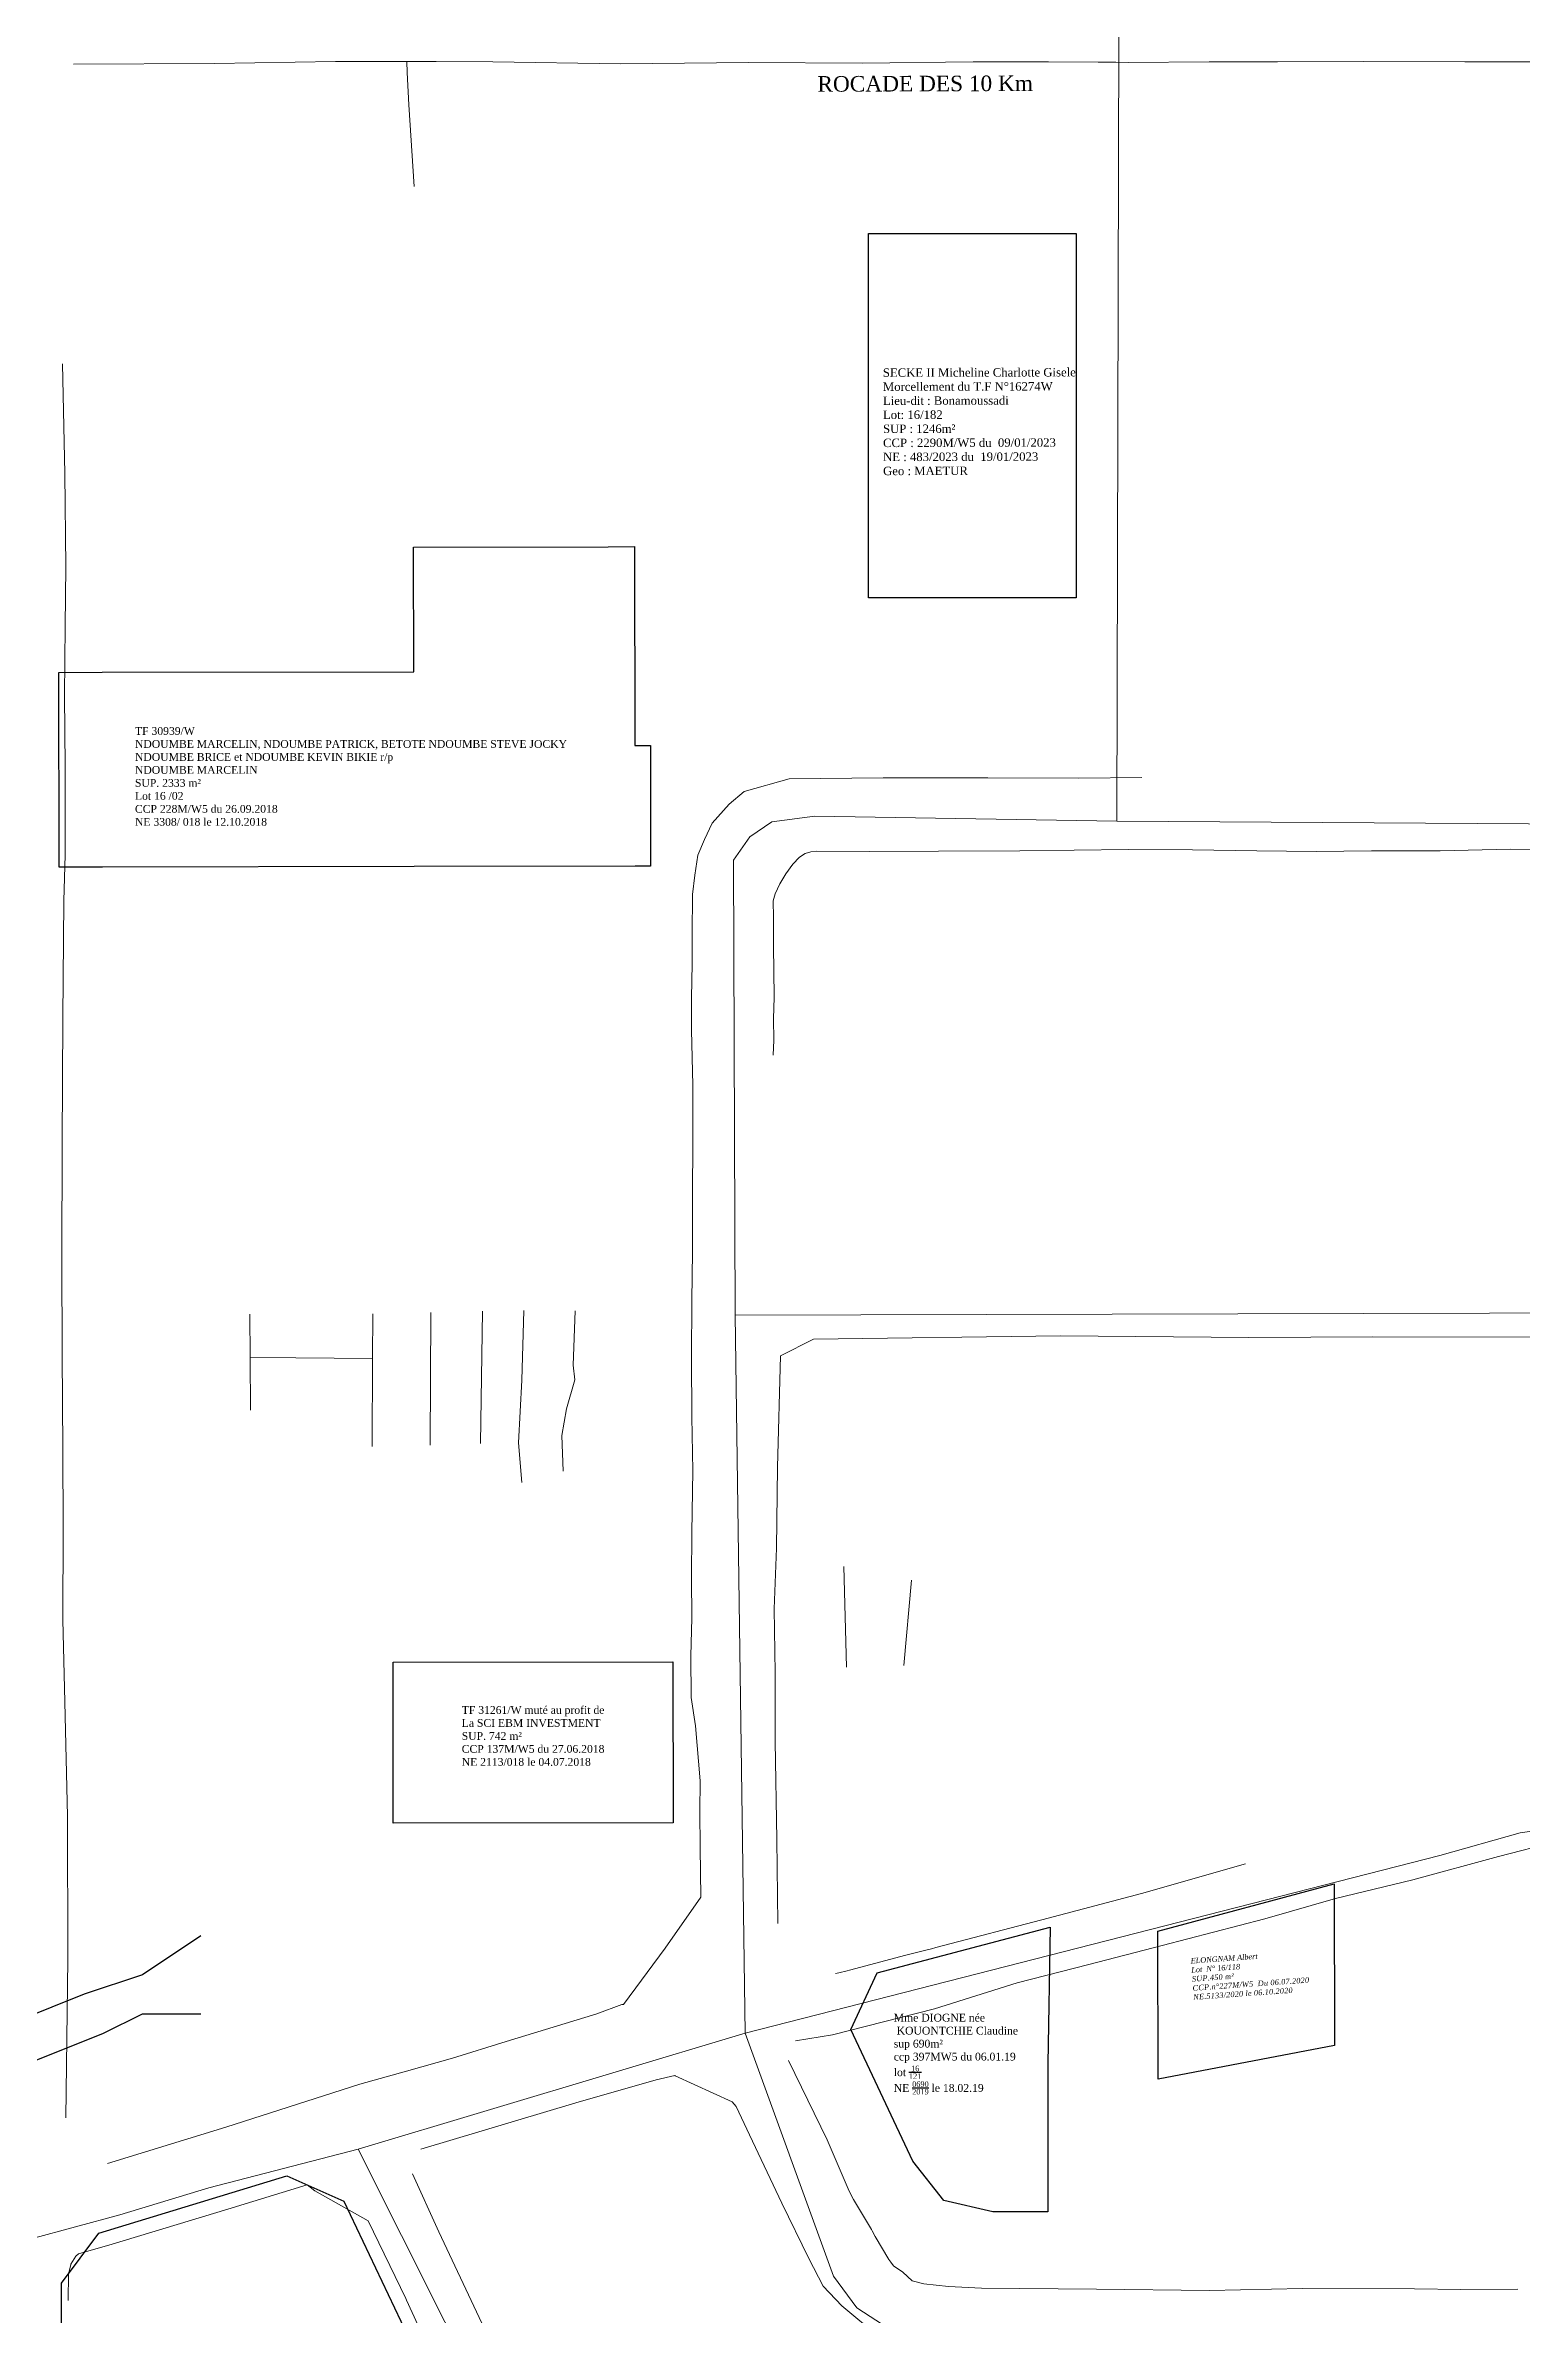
# Model space of a CAD drawing. Header units: millimetres. Extents: x 579832 to 917290, y 449831 to 1452191.
# Drawn here: x 581953.6 to 582143.1, y 451183.9 to 451475.1 of the extents above; entities that cross this region are included whole.
import ezdxf
from ezdxf.enums import TextEntityAlignment as Align

# ---------------------------------------------------------------- set-up
doc = ezdxf.new("R2010")
doc.units = ezdxf.units.MM
doc.header["$LTSCALE"] = 10
doc.layers.add('Cotation Linéaire', color=255, linetype='Continuous')
doc.layers.add('end maj 26 02 2021', color=7, linetype='Continuous')
for name, color, linetype, lineweight in [('drains_fossés', 120, 'Continuous', 20), ('MAJ APRES LE 13.01.2023', 222, 'Continuous', 30), ('Roads_others', 24, 'Continuous', 9)]:
    doc.layers.add(name, color=color, linetype=linetype, lineweight=lineweight)
doc.styles.add('Times 1.0', font='times.ttf', dxfattribs={"width": 0.99, "height": 1})
doc.styles.add('Times 3.0', font='times.ttf', dxfattribs={"width": 0.99, "height": 3})

msp = doc.modelspace()

# ---------------------------------------------------------------- linework, layer by layer
at = {"layer": 'drains_fossés'}
for p, q in [((581979.93, 451306.7), (581979.9, 451312.29)), ((581979.93, 451306.7), (581979.9, 451312.29)), ((581995.64, 451306.56), (581995.66, 451312.3)), ((581995.64, 451306.56), (581995.66, 451312.3)), ((582003.02, 451295.46), (582003.11, 451312.5)), ((582003.02, 451295.46), (582003.11, 451312.5)), ((582009.5, 451295.68), (582009.73, 451312.67)), ((582009.5, 451295.68), (582009.73, 451312.67)), ((581979.96, 451299.93), (581979.93, 451306.7)), ((581979.96, 451299.93), (581979.93, 451306.7)), ((581995.58, 451295.29), (581995.64, 451306.56)), ((581995.58, 451295.29), (581995.64, 451306.56)), ((582056.45, 451266.96), (582056.11, 451279.87)), ((582056.45, 451266.96), (582056.11, 451279.87)), ((582064.82, 451278.14), (582063.81, 451267.16)), ((582064.82, 451278.14), (582063.81, 451267.16))]:
    msp.add_line(p, q, dxfattribs=at)
for points in [[(582000.04, 451473.04), (581999.99, 451473.04), (581990.88, 451473.04), (581975.33, 451472.78), (581957.27, 451472.7)], [(582000.04, 451473.04), (581999.99, 451473.04), (581990.88, 451473.04), (581975.33, 451472.78), (581957.27, 451472.7)], [(582148.23, 451473), (582135.84, 451473.02), (582122.81, 451473.04), (582111.78, 451473.02), (582103.03, 451472.99), (582092.63, 451472.93), (582091.03, 451472.94), (582088.75, 451472.96), (582082.41, 451473), (582072.74, 451473.02), (582058.49, 451472.84), (582043.89, 451472.91), (582027.47, 451472.73), (582011.07, 451472.98), (582003.78, 451473.04), (582000.04, 451473.04)], [(582000.98, 451457), (582000.28, 451467.49), (582000.08, 451471.61), (582000.04, 451473.04)], [(582148.23, 451473), (582135.84, 451473.02), (582122.81, 451473.04), (582111.78, 451473.02), (582103.03, 451472.99), (582092.63, 451472.93), (582091.03, 451472.94), (582088.75, 451472.96), (582082.41, 451473), (582072.74, 451473.02), (582058.49, 451472.84), (582043.89, 451472.91), (582027.47, 451472.73), (582011.07, 451472.98), (582003.78, 451473.04), (582000.04, 451473.04)], [(582000.98, 451457), (582000.28, 451467.49), (582000.08, 451471.61), (582000.04, 451473.04)], [(581955.83, 451434.24), (581956.14, 451420.17), (581956.27, 451408.2), (581956.16, 451400.55), (581956.08, 451391.68), (581956.2, 451382.54), (581956.16, 451371.22), (581956.01, 451365.32), (581955.89, 451350.31), (581955.81, 451334.19), (581955.75, 451319.42), (581955.8, 451307.05), (581955.9, 451294.96), (581955.91, 451284.7), (581955.9, 451273.06), (581956.15, 451262.51), (581956.5, 451247.82), (581956.52, 451229.46), (581956.26, 451209.13)], [(581955.83, 451434.24), (581956.14, 451420.17), (581956.27, 451408.2), (581956.16, 451400.55), (581956.08, 451391.68), (581956.2, 451382.54), (581956.16, 451371.22), (581956.01, 451365.32), (581955.89, 451350.31), (581955.81, 451334.19), (581955.75, 451319.42), (581955.8, 451307.05), (581955.9, 451294.96), (581955.91, 451284.7), (581955.9, 451273.06), (581956.15, 451262.51), (581956.5, 451247.82), (581956.52, 451229.46), (581956.26, 451209.13)], [(582094.38, 451381.15), (582086.28, 451381.07), (582074.61, 451381.09), (582061.15, 451381.12), (582049.1, 451380.97), (582043.32, 451379.37), (582041.41, 451377.74), (582039.21, 451375.27), (582038.25, 451373.18), (582037.37, 451371.2), (582036.98, 451368.63), (582036.71, 451366.14), (582036.64, 451361), (582036.65, 451357.22), (582036.58, 451352.87), (582036.58, 451348.71), (582036.74, 451341.64), (582036.74, 451334.35), (582036.7, 451327.61), (582036.69, 451320.26), (582036.62, 451314.01), (582036.58, 451306.66), (582036.61, 451299.1), (582036.73, 451292.18), (582036.61, 451284.24), (582036.58, 451278.41), (582036.63, 451273.26), (582036.48, 451268.43), (582036.53, 451263.05), (582037.08, 451259.44), (582037.68, 451252.36), (582037.62, 451248.45), (582037.7, 451243.84), (582037.75, 451237.45), (582033.21, 451230.88), (582027.85, 451223.69), (582027.63, 451223.66), (582024.42, 451222.49), (582012.8, 451218.92), (582005.89, 451216.78), (582000, 451215.13), (581993.98, 451213.45), (581976.79, 451207.92), (581961.6, 451203.26)], [(582094.38, 451381.15), (582086.28, 451381.07), (582074.61, 451381.09), (582061.15, 451381.12), (582049.1, 451380.97), (582043.32, 451379.37), (582041.41, 451377.74), (582039.21, 451375.27), (582038.25, 451373.18), (582037.37, 451371.2), (582036.98, 451368.63), (582036.71, 451366.14), (582036.64, 451361), (582036.65, 451357.22), (582036.58, 451352.87), (582036.58, 451348.71), (582036.74, 451341.64), (582036.74, 451334.35), (582036.7, 451327.61), (582036.69, 451320.26), (582036.62, 451314.01), (582036.58, 451306.66), (582036.61, 451299.1), (582036.73, 451292.18), (582036.61, 451284.24), (582036.58, 451278.41), (582036.63, 451273.26), (582036.48, 451268.43), (582036.53, 451263.05), (582037.08, 451259.44), (582037.68, 451252.36), (582037.62, 451248.45), (582037.7, 451243.84), (582037.75, 451237.45), (582033.21, 451230.88), (582027.85, 451223.69), (582027.63, 451223.66), (582024.42, 451222.49), (582012.8, 451218.92), (582005.89, 451216.78), (582000, 451215.13), (581993.98, 451213.45), (581976.79, 451207.92), (581961.6, 451203.26)], [(582151.17, 451371.81), (582141.66, 451371.97), (582132.66, 451371.75), (582123.83, 451371.72), (582116.73, 451371.65), (582109.14, 451371.73), (582100.89, 451371.86), (582092.65, 451371.89), (582078.73, 451371.74), (582068.26, 451371.71), (582059.46, 451371.63), (582052.6, 451371.68), (582051.87, 451371.62), (582051.15, 451371.41), (582050.44, 451370.91), (582049.59, 451370.03), (582048.68, 451368.8), (582047.91, 451367.51), (582047.32, 451366.23), (582047.07, 451365.31), (582047.11, 451363.16), (582047.11, 451359.46), (582047.15, 451356.34), (582047.17, 451352.96), (582047.1, 451350.18), (582047.12, 451347.45), (582047.06, 451345.53)], [(582151.17, 451371.81), (582141.66, 451371.97), (582132.66, 451371.75), (582123.83, 451371.72), (582116.73, 451371.65), (582109.14, 451371.73), (582100.89, 451371.86), (582092.65, 451371.89), (582078.73, 451371.74), (582068.26, 451371.71), (582059.46, 451371.63), (582052.6, 451371.68), (582051.87, 451371.62), (582051.15, 451371.41), (582050.44, 451370.91), (582049.59, 451370.03), (582048.68, 451368.8), (582047.91, 451367.51), (582047.32, 451366.23), (582047.07, 451365.31), (582047.11, 451363.16), (582047.11, 451359.46), (582047.15, 451356.34), (582047.17, 451352.96), (582047.1, 451350.18), (582047.12, 451347.45), (582047.06, 451345.53)], [(582014.81, 451290.66), (582014.37, 451295.77), (582014.78, 451303.8), (582015.05, 451312.76)], [(582014.81, 451290.66), (582014.37, 451295.77), (582014.78, 451303.8), (582015.05, 451312.76)], [(582021.65, 451312.69), (582021.39, 451305.71), (582021.6, 451303.85), (582020.51, 451300.12), (582019.92, 451296.69), (582020.09, 451292.12)], [(582021.65, 451312.69), (582021.39, 451305.71), (582021.6, 451303.85), (582020.51, 451300.12), (582019.92, 451296.69), (582020.09, 451292.12)], [(582146.31, 451309.3), (582124.03, 451309.35), (582108.12, 451309.29), (582083.95, 451309.49), (582052.24, 451309.07), (582048, 451306.92), (582047.6, 451292.62), (582047.47, 451282.23), (582047.17, 451274.46), (582047.29, 451266.25), (582047.32, 451257.41), (582047.53, 451244.85), (582047.64, 451234.07)], [(582146.31, 451309.3), (582124.03, 451309.35), (582108.12, 451309.29), (582083.95, 451309.49), (582052.24, 451309.07), (582048, 451306.92), (582047.6, 451292.62), (582047.47, 451282.23), (582047.17, 451274.46), (582047.29, 451266.25), (582047.32, 451257.41), (582047.53, 451244.85), (582047.64, 451234.07)], [(581995.64, 451306.56), (581985.77, 451306.68), (581979.93, 451306.7)], [(581995.64, 451306.56), (581985.77, 451306.68), (581979.93, 451306.7)], [(582202.95, 451245.6), (582191.39, 451246.11), (582181.99, 451245.89), (582170.44, 451245.98), (582162.09, 451245.76), (582151.75, 451245.63), (582150.77, 451245.52), (582147.46, 451244.55), (582140.13, 451242.68), (582129.16, 451239.69), (582119.23, 451237.27), (582110.14, 451234.66), (582096.99, 451231.22), (582087.58, 451228.82), (582078.35, 451226.45), (582067.74, 451223.11), (582054.66, 451219.79), (582049.94, 451219.01)], [(582202.95, 451245.6), (582191.39, 451246.11), (582181.99, 451245.89), (582170.44, 451245.98), (582162.09, 451245.76), (582151.75, 451245.63), (582150.77, 451245.52), (582147.46, 451244.55), (582140.13, 451242.68), (582129.16, 451239.69), (582119.23, 451237.27), (582110.14, 451234.66), (582096.99, 451231.22), (582087.58, 451228.82), (582078.35, 451226.45), (582067.74, 451223.11), (582054.66, 451219.79), (582049.94, 451219.01)], [(582107.69, 451241.71), (582094.34, 451237.91), (582082.36, 451234.73), (582067.93, 451230.97), (582067.37, 451230.82), (582066.83, 451230.68), (582064.06, 451229.98), (582056.84, 451228.07), (582056.53, 451228), (582055.49, 451227.73), (582055.04, 451227.63)], [(582107.69, 451241.71), (582094.34, 451237.91), (582082.36, 451234.73), (582067.93, 451230.97), (582067.37, 451230.82), (582066.83, 451230.68), (582064.06, 451229.98), (582056.84, 451228.07), (582056.53, 451228), (582055.49, 451227.73), (582055.04, 451227.63)], [(582142.65, 451187.12), (582135.3, 451187.07), (582129.35, 451187.18), (582115, 451187.24), (582103.05, 451186.97), (582088.56, 451187.13), (582073.78, 451187.26), (582069.57, 451187.47), (582066.39, 451187.8), (582064.9, 451188.2), (582063.71, 451189.31), (582062.48, 451190.12), (582062.15, 451190.59), (582061.89, 451190.93), (582060.14, 451193.9), (582059.74, 451194.6), (582059.66, 451194.77), (582057.37, 451198.64), (582056.8, 451199.7), (582054, 451206.3), (582049.01, 451216.47)], [(582142.65, 451187.12), (582135.3, 451187.07), (582129.35, 451187.18), (582115, 451187.24), (582103.05, 451186.97), (582088.56, 451187.13), (582073.78, 451187.26), (582069.57, 451187.47), (582066.39, 451187.8), (582064.9, 451188.2), (582063.71, 451189.31), (582062.48, 451190.12), (582062.15, 451190.59), (582061.89, 451190.93), (582060.14, 451193.9), (582059.74, 451194.6), (582059.66, 451194.77), (582057.37, 451198.64), (582056.8, 451199.7), (582054, 451206.3), (582049.01, 451216.47)], [(582034.43, 451214.54), (582032.02, 451214), (582021.71, 451211.04), (582001.82, 451205.1)], [(582034.43, 451214.54), (582032.02, 451214), (582021.71, 451211.04), (582001.82, 451205.1)], [(582086.24, 451177.79), (582084.38, 451177.78), (582068.09, 451178.44), (582066.61, 451178.58), (582065.62, 451178.78), (582064.51, 451179.19), (582063.51, 451179.51), (582060.68, 451180.96), (582055.86, 451185), (582053.49, 451187.53), (582051.62, 451191.06), (582048.17, 451198.15), (582044.03, 451206.93), (582042.32, 451210.59), (582041.78, 451211.18), (582034.48, 451214.51), (582034.43, 451214.54)], [(582086.24, 451177.79), (582084.38, 451177.78), (582068.09, 451178.44), (582066.61, 451178.58), (582065.62, 451178.78), (582064.51, 451179.19), (582063.51, 451179.51), (582060.68, 451180.96), (582055.86, 451185), (582053.49, 451187.53), (582051.62, 451191.06), (582048.17, 451198.15), (582044.03, 451206.93), (582042.32, 451210.59), (582041.78, 451211.18), (582034.48, 451214.51), (582034.43, 451214.54)], [(582069.76, 451126.18), (582063.49, 451126.38), (582056.83, 451126.48), (582049.61, 451126.37), (582043.24, 451126.45), (582040.86, 451126.99), (582038.13, 451128.06), (582036.08, 451129.79), (582032.87, 451133.8), (582029.15, 451141.27), (582024.83, 451150.44), (582019.56, 451161.31), (582014.98, 451171.55), (582009.3, 451183.51), (582004.16, 451194.49), (582000.74, 451201.92)], [(582069.76, 451126.18), (582063.49, 451126.38), (582056.83, 451126.48), (582049.61, 451126.37), (582043.24, 451126.45), (582040.86, 451126.99), (582038.13, 451128.06), (582036.08, 451129.79), (582032.87, 451133.8), (582029.15, 451141.27), (582024.83, 451150.44), (582019.56, 451161.31), (582014.98, 451171.55), (582009.3, 451183.51), (582004.16, 451194.49), (582000.74, 451201.92)], [(581987.25, 451200.52), (581977.04, 451197.38), (581962.21, 451192.89), (581957.89, 451191.66), (581957.56, 451191.38), (581956.89, 451190.35), (581956.89, 451190.27), (581956.61, 451189.11), (581956.58, 451185.66)], [(581987.25, 451200.52), (581977.04, 451197.38), (581962.21, 451192.89), (581957.89, 451191.66), (581957.56, 451191.38), (581956.89, 451190.35), (581956.89, 451190.27), (581956.61, 451189.11), (581956.58, 451185.66)], [(582082.85, 451118.43), (582077.43, 451118.43), (582067.49, 451118.48), (582057.17, 451118.59), (582048.85, 451118.53), (582042.89, 451118.91), (582033.25, 451122.74), (582027.09, 451130.74), (582021.86, 451140.11), (582015.29, 451152.25), (582009.95, 451163.72), (582005.33, 451174.1), (582000, 451185.74), (581999.91, 451185.94), (581995.05, 451195.9), (581988.22, 451199.77), (581987.25, 451200.52)], [(582082.85, 451118.43), (582077.43, 451118.43), (582067.49, 451118.48), (582057.17, 451118.59), (582048.85, 451118.53), (582042.89, 451118.91), (582033.25, 451122.74), (582027.09, 451130.74), (582021.86, 451140.11), (582015.29, 451152.25), (582009.95, 451163.72), (582005.33, 451174.1), (582000, 451185.74), (581999.91, 451185.94), (581995.05, 451195.9), (581988.22, 451199.77), (581987.25, 451200.52)]]:
    msp.add_lwpolyline(points, dxfattribs=at)
at = {"layer": 'end maj 26 02 2021', "color": 3, "lineweight": -3, "flags": 128}
msp.add_lwpolyline([(582000.89, 451410.73), (582025.89, 451410.77), (582029.25, 451410.78), (582029.29, 451385.25), (582031.29, 451385.25), (582031.32, 451369.78), (582029.32, 451369.78), (582000.96, 451369.73), (581960.96, 451369.65), (581955.4, 451369.64), (581955.36, 451394.64), (581960.92, 451394.65), (582000.92, 451394.73)], close=True, dxfattribs=at)
msp.add_lwpolyline([(582000.89, 451410.73), (582025.89, 451410.77), (582029.25, 451410.78), (582029.29, 451385.25), (582031.29, 451385.25), (582031.32, 451369.78), (582029.32, 451369.78), (582000.96, 451369.73), (581960.96, 451369.65), (581955.4, 451369.64), (581955.36, 451394.64), (581960.92, 451394.65), (582000.92, 451394.73)], close=True, dxfattribs=at)
msp.add_lwpolyline([(582000.89, 451410.73), (582025.89, 451410.77), (582029.25, 451410.78), (582029.29, 451385.25), (582031.29, 451385.25), (582031.32, 451369.78), (582029.32, 451369.78), (582000.96, 451369.73), (581960.96, 451369.65), (581955.4, 451369.64), (581955.36, 451394.64), (581960.92, 451394.65), (582000.92, 451394.73)], close=True, dxfattribs=at)
msp.add_lwpolyline([(582000.89, 451410.73), (582025.89, 451410.77), (582029.25, 451410.78), (582029.29, 451385.25), (582031.29, 451385.25), (582031.32, 451369.78), (582029.32, 451369.78), (582000.96, 451369.73), (581960.96, 451369.65), (581955.4, 451369.64), (581955.36, 451394.64), (581960.92, 451394.65), (582000.92, 451394.73)], close=True, dxfattribs=at)
at = {"layer": 'end maj 26 02 2021', "color": 3, "flags": 128}
msp.add_lwpolyline([(582034.19, 451267.66), (582034.22, 451246.99), (581998.3, 451246.94), (581998.28, 451265.11), (581998.27, 451267.61)], close=True, dxfattribs=at)
msp.add_lwpolyline([(582034.19, 451267.66), (582034.22, 451246.99), (581998.3, 451246.94), (581998.28, 451265.11), (581998.27, 451267.61)], close=True, dxfattribs=at)
msp.add_lwpolyline([(582034.19, 451267.66), (582034.22, 451246.99), (581998.3, 451246.94), (581998.28, 451265.11), (581998.27, 451267.61)], close=True, dxfattribs=at)
msp.add_lwpolyline([(582034.19, 451267.66), (582034.22, 451246.99), (581998.3, 451246.94), (581998.28, 451265.11), (581998.27, 451267.61)], close=True, dxfattribs=at)
at = {"layer": 'end maj 26 02 2021', "color": 150, "lineweight": -3, "flags": 128}
for points in [[(582119.07, 451239.17), (582119.11, 451218.41), (582096.48, 451214.07), (582096.44, 451233.08)], [(582119.07, 451239.17), (582119.11, 451218.41), (582096.48, 451214.07), (582096.44, 451233.08)], [(582119.07, 451239.17), (582119.11, 451218.41), (582096.48, 451214.07), (582096.44, 451233.08)], [(582119.07, 451239.17), (582119.11, 451218.41), (582096.48, 451214.07), (582096.44, 451233.08)], [(582060.39, 451227.73), (582082.6, 451233.58), (582082.3, 451216.06), (582082.3, 451197.06), (582075.23, 451197.06), (582068.96, 451198.51), (582064.97, 451203.57), (582057.02, 451220.47)], [(582060.39, 451227.73), (582082.6, 451233.58), (582082.3, 451216.06), (582082.3, 451197.06), (582075.23, 451197.06), (582068.96, 451198.51), (582064.97, 451203.57), (582057.02, 451220.47)], [(582060.39, 451227.73), (582082.6, 451233.58), (582082.3, 451216.06), (582082.3, 451197.06), (582075.23, 451197.06), (582068.96, 451198.51), (582064.97, 451203.57), (582057.02, 451220.47)], [(582060.39, 451227.73), (582082.6, 451233.58), (582082.3, 451216.06), (582082.3, 451197.06), (582075.23, 451197.06), (582068.96, 451198.51), (582064.97, 451203.57), (582057.02, 451220.47)], [(581984.64, 451201.68), (581991.95, 451198.44), (582001.69, 451177.88), (582017.09, 451145.28), (582017.09, 451145.28), (581991.1, 451128.65), (581973.04, 451117.08), (581966.31, 451127.56), (581960.66, 451141.47), (581957.01, 451156.16), (581956.06, 451163.96), (581955.76, 451171.23), (581955.73, 451187.89), (581960.49, 451194.32)], [(581984.64, 451201.68), (581991.95, 451198.44), (582001.69, 451177.88), (582017.09, 451145.28), (582017.09, 451145.28), (581991.1, 451128.65), (581973.04, 451117.08), (581966.31, 451127.56), (581960.66, 451141.47), (581957.01, 451156.16), (581956.06, 451163.96), (581955.76, 451171.23), (581955.73, 451187.89), (581960.49, 451194.32)], [(581984.64, 451201.68), (581991.95, 451198.44), (582001.69, 451177.88), (582017.09, 451145.28), (582017.09, 451145.28), (581991.1, 451128.65), (581973.04, 451117.08), (581966.31, 451127.56), (581960.66, 451141.47), (581957.01, 451156.16), (581956.06, 451163.96), (581955.76, 451171.23), (581955.73, 451187.89), (581960.49, 451194.32)], [(581984.64, 451201.68), (581991.95, 451198.44), (582001.69, 451177.88), (582017.09, 451145.28), (582017.09, 451145.28), (581991.1, 451128.65), (581973.04, 451117.08), (581966.31, 451127.56), (581960.66, 451141.47), (581957.01, 451156.16), (581956.06, 451163.96), (581955.76, 451171.23), (581955.73, 451187.89), (581960.49, 451194.32)]]:
    msp.add_lwpolyline(points, close=True, dxfattribs=at)
at = {"layer": 'end maj 26 02 2021', "flags": 128}
msp.add_lwpolyline([(581973.61, 451232.49), (581966.11, 451227.49), (581958.61, 451224.99), (581946.11, 451219.99), (581936.11, 451217.49), (581926.11, 451212.49), (581928.61, 451207.49), (581936.11, 451209.99), (581948.61, 451214.99), (581961.11, 451219.99), (581966.11, 451222.49), (581973.61, 451222.49)], dxfattribs=at)
msp.add_lwpolyline([(581973.61, 451232.49), (581966.11, 451227.49), (581958.61, 451224.99), (581946.11, 451219.99), (581936.11, 451217.49), (581926.11, 451212.49), (581928.61, 451207.49), (581936.11, 451209.99), (581948.61, 451214.99), (581961.11, 451219.99), (581966.11, 451222.49), (581973.61, 451222.49)], dxfattribs=at)
msp.add_lwpolyline([(581973.61, 451232.49), (581966.11, 451227.49), (581958.61, 451224.99), (581946.11, 451219.99), (581936.11, 451217.49), (581926.11, 451212.49), (581928.61, 451207.49), (581936.11, 451209.99), (581948.61, 451214.99), (581961.11, 451219.99), (581966.11, 451222.49), (581973.61, 451222.49)], dxfattribs=at)
msp.add_lwpolyline([(581973.61, 451232.49), (581966.11, 451227.49), (581958.61, 451224.99), (581946.11, 451219.99), (581936.11, 451217.49), (581926.11, 451212.49), (581928.61, 451207.49), (581936.11, 451209.99), (581948.61, 451214.99), (581961.11, 451219.99), (581966.11, 451222.49), (581973.61, 451222.49)], dxfattribs=at)
at = {"layer": 'MAJ APRES LE 13.01.2023', "lineweight": 30, "flags": 128}
msp.add_lwpolyline([(582059.29, 451450.98), (582085.93, 451450.98), (582085.93, 451404.22), (582059.29, 451404.22)], close=True, dxfattribs=at)
msp.add_lwpolyline([(582059.29, 451450.98), (582085.93, 451450.98), (582085.93, 451404.22), (582059.29, 451404.22)], close=True, dxfattribs=at)
at = {"layer": 'Roads_others'}
msp.add_line((582091.41, 451476.81), (582091.15, 451375.56), dxfattribs=at)
msp.add_line((582091.41, 451476.81), (582091.15, 451375.56), dxfattribs=at)
for points in [[(582243.09, 451374.57), (582091.15, 451375.56), (582052.38, 451376.2), (582046.87, 451375.45), (582044.04, 451373.53), (582041.98, 451370.54), (582042.18, 451312.16), (582043.45, 451219.98), (582054.79, 451188.81), (582057.8, 451184.74), (582061.95, 451182.05), (582066.41, 451180.95), (582133.27, 451180.19), (582228.42, 451180.86), (582359.91, 451180.1)], [(582243.09, 451374.57), (582091.15, 451375.56), (582052.38, 451376.2), (582046.87, 451375.45), (582044.04, 451373.53), (582041.98, 451370.54), (582042.18, 451312.16), (582043.45, 451219.98), (582054.79, 451188.81), (582057.8, 451184.74), (582061.95, 451182.05), (582066.41, 451180.95), (582133.27, 451180.19), (582228.42, 451180.86), (582359.91, 451180.1)], [(582042.18, 451312.16), (582219.64, 451312.62), (582234.55, 451312.2), (582285.12, 451311.35)], [(582042.18, 451312.16), (582219.64, 451312.62), (582234.55, 451312.2), (582285.12, 451311.35)], [(581951.83, 451193.61), (581963.2, 451196.69), (581974.6, 451200.14), (581993.79, 451205.12), (582043.45, 451219.98), (582132.6, 451242.81), (582142.94, 451245.71), (582152.39, 451247.05), (582230.58, 451246.69)], [(581951.83, 451193.61), (581963.2, 451196.69), (581974.6, 451200.14), (581993.79, 451205.12), (582043.45, 451219.98), (582132.6, 451242.81), (582142.94, 451245.71), (582152.39, 451247.05), (582230.58, 451246.69)], [(582133.27, 451180.19), (582133.44, 451133.38), (582132.48, 451127.69), (582130.02, 451123.62), (582124.96, 451120.52), (582042.34, 451121.25), (582037.96, 451122.32), (582035.24, 451124.16), (582032.74, 451127.53), (581993.79, 451205.12)], [(582133.27, 451180.19), (582133.44, 451133.38), (582132.48, 451127.69), (582130.02, 451123.62), (582124.96, 451120.52), (582042.34, 451121.25), (582037.96, 451122.32), (582035.24, 451124.16), (582032.74, 451127.53), (581993.79, 451205.12)]]:
    msp.add_lwpolyline(points, dxfattribs=at)

# ---------------------------------------------------------------- texts
at = {"layer": 'Cotation Linéaire', "lineweight": 30, "style": 'Times 3.0', "width": 0.99}
msp.add_text('ROCADE DES 10 Km', height=2, rotation=0.189, dxfattribs=at).set_placement((582066.56, 451471.21), align=Align.TOP_CENTER)
msp.add_text('ROCADE DES 10 Km', height=2, rotation=0.189, dxfattribs=at).set_placement((582066.56, 451471.21), align=Align.TOP_CENTER)
at = {"layer": 'end maj 26 02 2021', "color": 150, "linetype": 'ByBlock', "lineweight": -3, "ltscale": 0.0014, "char_height": 1, "attachment_point": 1, "style": 'Times 1.0'}
for s, insert, width in [('\\A1;{\\C256;TF 30939/W \\PNDOUMBE MARCELIN, NDOUMBE PATRICK, BETOTE NDOUMBE STEVE JOCKY\\PNDOUMBE BRICE et NDOUMBE KEVIN BIKIE r/p\\PNDOUMBE MARCELIN\\PSUP. 2333 m²\\PLot 16 /02\\PCCP 228M/W5 du 26.09.2018\\PNE 3308/ 018 le 12.10.2018}', (581965.14, 451387.62), 74.5166), ('\\A1;{\\C256;TF 30939/W \\PNDOUMBE MARCELIN, NDOUMBE PATRICK, BETOTE NDOUMBE STEVE JOCKY\\PNDOUMBE BRICE et NDOUMBE KEVIN BIKIE r/p\\PNDOUMBE MARCELIN\\PSUP. 2333 m²\\PLot 16 /02\\PCCP 228M/W5 du 26.09.2018\\PNE 3308/ 018 le 12.10.2018}', (581965.14, 451387.62), 74.5166), ('\\A1;{\\C256;TF 30939/W \\PNDOUMBE MARCELIN, NDOUMBE PATRICK, BETOTE NDOUMBE STEVE JOCKY\\PNDOUMBE BRICE et NDOUMBE KEVIN BIKIE r/p\\PNDOUMBE MARCELIN\\PSUP. 2333 m²\\PLot 16 /02\\PCCP 228M/W5 du 26.09.2018\\PNE 3308/ 018 le 12.10.2018}', (581965.14, 451387.62), 74.5166), ('\\A1;{\\C256;TF 30939/W \\PNDOUMBE MARCELIN, NDOUMBE PATRICK, BETOTE NDOUMBE STEVE JOCKY\\PNDOUMBE BRICE et NDOUMBE KEVIN BIKIE r/p\\PNDOUMBE MARCELIN\\PSUP. 2333 m²\\PLot 16 /02\\PCCP 228M/W5 du 26.09.2018\\PNE 3308/ 018 le 12.10.2018}', (581965.14, 451387.62), 74.5166), ('{\\C1;TF 31261/W muté au profit de\\P\\C256;La SCI EBM INVESTMENT\\PSUP. 742 m²\\PCCP 137M/W5 du 27.06.2018\\PNE 2113/018 le 04.07.2018}', (582007.08, 451261.97), 68.5071), ('{\\C1;TF 31261/W muté au profit de\\P\\C256;La SCI EBM INVESTMENT\\PSUP. 742 m²\\PCCP 137M/W5 du 27.06.2018\\PNE 2113/018 le 04.07.2018}', (582007.08, 451261.97), 68.5071), ('{\\C1;TF 31261/W muté au profit de\\P\\C256;La SCI EBM INVESTMENT\\PSUP. 742 m²\\PCCP 137M/W5 du 27.06.2018\\PNE 2113/018 le 04.07.2018}', (582007.08, 451261.97), 68.5071), ('{\\C1;TF 31261/W muté au profit de\\P\\C256;La SCI EBM INVESTMENT\\PSUP. 742 m²\\PCCP 137M/W5 du 27.06.2018\\PNE 2113/018 le 04.07.2018}', (582007.08, 451261.97), 68.5071), ('\\A1;Mme DIOGNE née\\P KOUONTCHIE Claudine\\Psup 690m²\\Pccp 397MW5 du 06.01.19\\Plot {\\H0.7x;\\S16/121;}\\PNE {\\H0.7x;\\S0690/2019;} le 18.02.19', (582062.53, 451222.48), 22.2647), ('\\A1;Mme DIOGNE née\\P KOUONTCHIE Claudine\\Psup 690m²\\Pccp 397MW5 du 06.01.19\\Plot {\\H0.7x;\\S16/121;}\\PNE {\\H0.7x;\\S0690/2019;} le 18.02.19', (582062.53, 451222.48), 22.2647), ('\\A1;Mme DIOGNE née\\P KOUONTCHIE Claudine\\Psup 690m²\\Pccp 397MW5 du 06.01.19\\Plot {\\H0.7x;\\S16/121;}\\PNE {\\H0.7x;\\S0690/2019;} le 18.02.19', (582062.53, 451222.48), 22.2647), ('\\A1;Mme DIOGNE née\\P KOUONTCHIE Claudine\\Psup 690m²\\Pccp 397MW5 du 06.01.19\\Plot {\\H0.7x;\\S16/121;}\\PNE {\\H0.7x;\\S0690/2019;} le 18.02.19', (582062.53, 451222.48), 22.2647)]:
    msp.add_mtext(s, dxfattribs=dict(at, insert=insert, width=width))
at = {"layer": 'end maj 26 02 2021', "color": 150, "linetype": 'ByBlock', "lineweight": -3, "ltscale": 0.0014, "insert": (582100.61, 451229.62), "char_height": 1, "width": 55.3712, "attachment_point": 1, "rotation": 4.0147, "style": 'Times 1.0'}
msp.add_mtext('{\\fTimes New Roman|b0|i1|c0|p18;\\H0.7x;\\C7;ELONGNAM Albert\\P\\fTimes New Roman|b0|i1|c186|p18;Lot  N° \\fTimes New Roman|b0|i1|c0|p18;16\\fTimes New Roman|b0|i1|c186|p18;/\\fTimes New Roman|b0|i1|c0|p18;118\\P\\fTimes New Roman|b0|i1|c186|p18;\\T1.05;SUP.\\fTimes New Roman|b0|i1|c0|p18;450 m\\fTimes New Roman|b0|i1|c186|p18;²\\PCCP.n°2\\fTimes New Roman|b0|i1|c0|p18;27\\fTimes New Roman|b0|i1|c186|p18;M/W\\fTimes New Roman|b0|i1|c0|p18;5 \\fTimes New Roman|b0|i1|c186|p18; Du 0\\fTimes New Roman|b0|i1|c0|p18;6.\\fTimes New Roman|b0|i1|c186|p18;07.2020\\PNE.5\\fTimes New Roman|b0|i1|c0|p18;133\\fTimes New Roman|b0|i1|c186|p18;/2020 le 06.10.2020}', dxfattribs=at)
msp.add_mtext('{\\fTimes New Roman|b0|i1|c0|p18;\\H0.7x;\\C7;ELONGNAM Albert\\P\\fTimes New Roman|b0|i1|c186|p18;Lot  N° \\fTimes New Roman|b0|i1|c0|p18;16\\fTimes New Roman|b0|i1|c186|p18;/\\fTimes New Roman|b0|i1|c0|p18;118\\P\\fTimes New Roman|b0|i1|c186|p18;\\T1.05;SUP.\\fTimes New Roman|b0|i1|c0|p18;450 m\\fTimes New Roman|b0|i1|c186|p18;²\\PCCP.n°2\\fTimes New Roman|b0|i1|c0|p18;27\\fTimes New Roman|b0|i1|c186|p18;M/W\\fTimes New Roman|b0|i1|c0|p18;5 \\fTimes New Roman|b0|i1|c186|p18; Du 0\\fTimes New Roman|b0|i1|c0|p18;6.\\fTimes New Roman|b0|i1|c186|p18;07.2020\\PNE.5\\fTimes New Roman|b0|i1|c0|p18;133\\fTimes New Roman|b0|i1|c186|p18;/2020 le 06.10.2020}', dxfattribs=at)
msp.add_mtext('{\\fTimes New Roman|b0|i1|c0|p18;\\H0.7x;\\C7;ELONGNAM Albert\\P\\fTimes New Roman|b0|i1|c186|p18;Lot  N° \\fTimes New Roman|b0|i1|c0|p18;16\\fTimes New Roman|b0|i1|c186|p18;/\\fTimes New Roman|b0|i1|c0|p18;118\\P\\fTimes New Roman|b0|i1|c186|p18;\\T1.05;SUP.\\fTimes New Roman|b0|i1|c0|p18;450 m\\fTimes New Roman|b0|i1|c186|p18;²\\PCCP.n°2\\fTimes New Roman|b0|i1|c0|p18;27\\fTimes New Roman|b0|i1|c186|p18;M/W\\fTimes New Roman|b0|i1|c0|p18;5 \\fTimes New Roman|b0|i1|c186|p18; Du 0\\fTimes New Roman|b0|i1|c0|p18;6.\\fTimes New Roman|b0|i1|c186|p18;07.2020\\PNE.5\\fTimes New Roman|b0|i1|c0|p18;133\\fTimes New Roman|b0|i1|c186|p18;/2020 le 06.10.2020}', dxfattribs=at)
msp.add_mtext('{\\fTimes New Roman|b0|i1|c0|p18;\\H0.7x;\\C7;ELONGNAM Albert\\P\\fTimes New Roman|b0|i1|c186|p18;Lot  N° \\fTimes New Roman|b0|i1|c0|p18;16\\fTimes New Roman|b0|i1|c186|p18;/\\fTimes New Roman|b0|i1|c0|p18;118\\P\\fTimes New Roman|b0|i1|c186|p18;\\T1.05;SUP.\\fTimes New Roman|b0|i1|c0|p18;450 m\\fTimes New Roman|b0|i1|c186|p18;²\\PCCP.n°2\\fTimes New Roman|b0|i1|c0|p18;27\\fTimes New Roman|b0|i1|c186|p18;M/W\\fTimes New Roman|b0|i1|c0|p18;5 \\fTimes New Roman|b0|i1|c186|p18; Du 0\\fTimes New Roman|b0|i1|c0|p18;6.\\fTimes New Roman|b0|i1|c186|p18;07.2020\\PNE.5\\fTimes New Roman|b0|i1|c0|p18;133\\fTimes New Roman|b0|i1|c186|p18;/2020 le 06.10.2020}', dxfattribs=at)
at = {"layer": 'MAJ APRES LE 13.01.2023', "lineweight": 30, "insert": (582061.13, 451433.65), "char_height": 1.0815, "width": 24.5486, "attachment_point": 1, "rotation": 0.1345}
msp.add_mtext('{\\fTimes New Roman|b0|i0|c186|p18;SECKE II Micheline Charlotte Gisele\\PMorcellement du T.F N°16274W     \\PLieu-dit : Bonamoussadi\\PLot: 16/182\\PSUP : 1246m²\\PCCP : 2290M/W5 du  09/01/2023\\PNE : 483/2023 du  19/01/2023\\PGeo : MAETUR}', dxfattribs=at)
msp.add_mtext('{\\fTimes New Roman|b0|i0|c186|p18;SECKE II Micheline Charlotte Gisele\\PMorcellement du T.F N°16274W     \\PLieu-dit : Bonamoussadi\\PLot: 16/182\\PSUP : 1246m²\\PCCP : 2290M/W5 du  09/01/2023\\PNE : 483/2023 du  19/01/2023\\PGeo : MAETUR}', dxfattribs=at)

doc.saveas('drawing.dxf')
